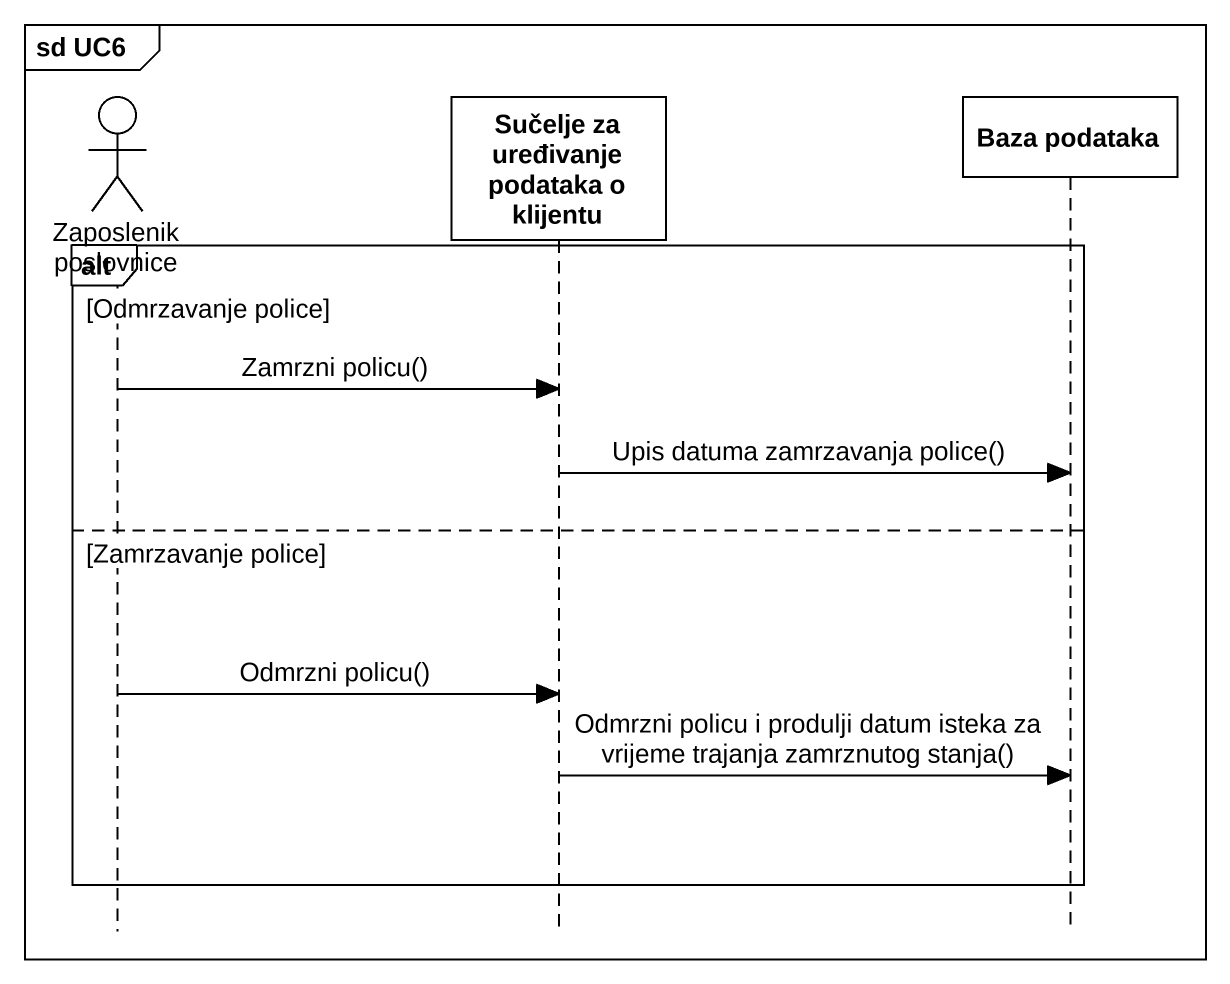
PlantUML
@startuml
mainframe sd UC6
hide footbox
actor "Zaposlenik poslovnice" as Zaposlenik_poslovnice
participant "Sučelje za uređivanje podataka o klijentu" as Sučelje_za_uređivanje
participant "Baza podataka" as Baza_podataka

alt Odmrzavanje police
  Zaposlenik_poslovnice -> Sučelje_za_uređivanje : Zamrzni policu()
  Sučelje_za_uređivanje -> Baza_podataka : Upis datuma zamrzavanja police()
else Zamrzavanje police
  Zaposlenik_poslovnice -> Sučelje_za_uređivanje : Odmrzni policu()
  Sučelje_za_uređivanje -> Baza_podataka : Odmrzni policu i produlji datum isteka za vrijeme trajanja zamrznutog stanja()
end
@enduml
